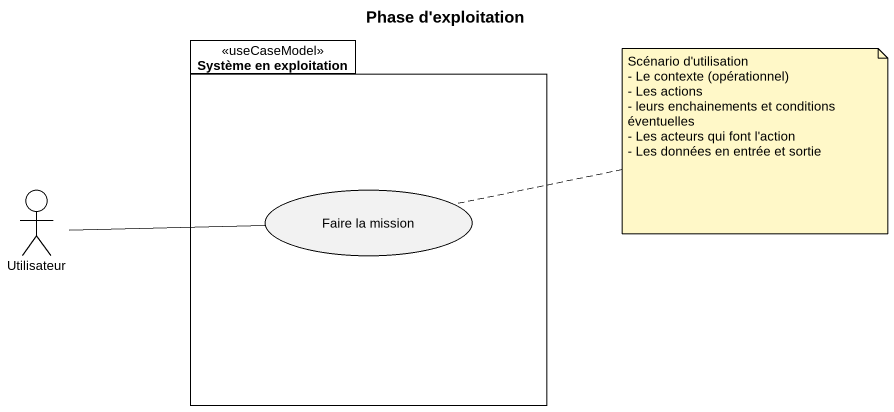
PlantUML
@startuml
title Phase d'exploitation
package "Système en exploitation" as Système_en_exploitation <<useCaseModel>> {
  usecase "Faire la mission" as Faire_la_mission
}
actor Utilisateur
Faire_la_mission -left- Utilisateur
note right of Faire_la_mission
  Scénario d'utilisation
  - Le contexte (opérationnel)
  - Les actions
  - leurs enchainements et conditions éventuelles
  - Les acteurs qui font l'action
  - Les données en entrée et sortie
end note
@enduml
